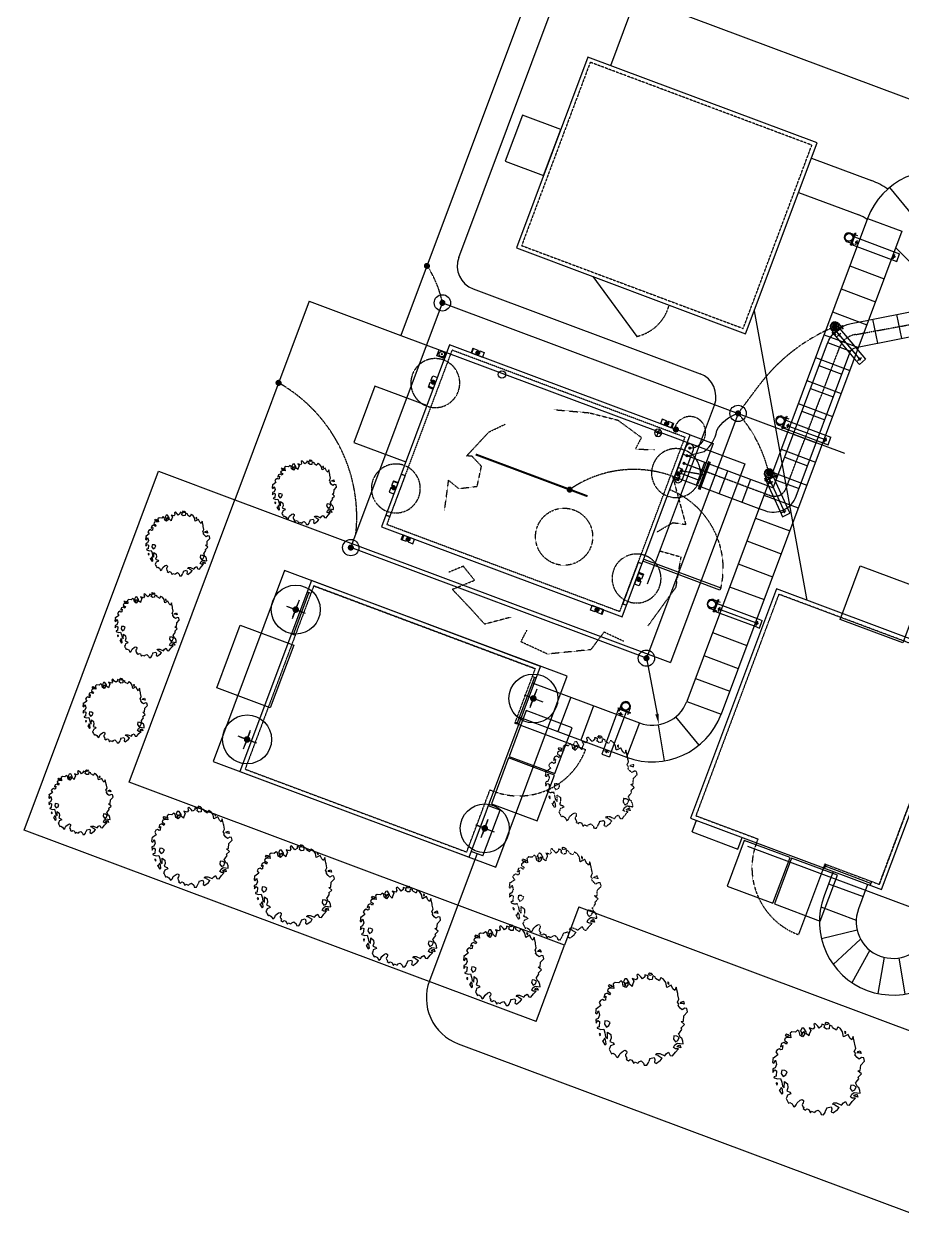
# Model space of a CAD drawing. Extents: x -408 to 1508121, y -29672 to 868845.
# Drawn here: x 1441206 to 1451966, y 372367 to 387128 of the extents above; entities that cross this region are included whole.
import ezdxf

# ---------------------------------------------------------------- set-up
doc = ezdxf.new("R2010")
doc.units = 0
doc.header["$MEASUREMENT"] = 0
for name, pattern in [('DASHED', [19.05, 12.7, -6.35]), ('HIDDEN', [9.525, 6.35, -3.175]), ('HIDDEN2', [4, 2.5, -1.5]), ('HIDDEN3', [2.381, 1.587, -0.794]), ('HIDDEN4', [1.191, 0.794, -0.397]), ('PHANTOMX2', [5, 2.5, -0.5, 0.5, -0.5, 0.5, -0.5]), ('PROPERTY2', [18.75, 12, -1.5, 0.25, -1.5, 0.25, -1.5, 0.25, -1.5])]:
    doc.linetypes.add(name, pattern=pattern)
doc.layers.get('0').update_dxf_attribs({"lineweight": 25})
doc.layers.get('DEFPOINTS').update_dxf_attribs({"color": 1})
for name, color, linetype in [('Ant Panel New', 2, 'Continuous'), ('Cable Ladder Exist', 7, 'Continuous'), ('Cable Ladder New', 2, 'Continuous'), ('EARTH', 6, 'Continuous'), ('Earth Bar', 2, 'Continuous'), ('Elec Exist UG Telstra (Te)', 7, 'TELSTRA UG ELECTRICITY'), ('Elec Exist UG Voda (Ve)', 7, 'VODA UG ELECTRICITY'), ('Elec New UG Optus (Oe)', 2, 'OPTUS UG ELECTRICITY'), ('Fence Plan Exist', 8, 'FENCE-COMPOUND'), ('Fence Plan New', 2, 'FENCE-COMPOUND'), ('Lease Area', 2, 'PROPERTY2'), ('SH-Equip', 7, 'Continuous'), ('SH-Footing', 1, 'Continuous'), ('SH-Wall', 2, 'Continuous'), ('Shelter New', 2, 'Continuous'), ('Vegetation', 8, 'Continuous')]:
    doc.layers.add(name, color=color, linetype=linetype)
doc.styles.add('ISOCP', font='isocp.shx')
doc.linetypes.add('FENCE-COMPOUND', pattern='A,12,-3.5,["/",ISOCP,S=2.5,R=0,X=-2.5,Y=-1.25],-0.25', length=15.75)
doc.linetypes.add('OPTUS UG ELECTRICITY', pattern='A,4.8,-3.2,["O e",ISOCP,S=2,R=0,X=-2,Y=-1],-4', length=12)
doc.linetypes.add('TELSTRA UG ELECTRICITY', pattern='A,4.8,-3.2,["T e",ISOCP,S=2,R=0,X=-2,Y=-1],-4', length=12)
doc.linetypes.add('VODA UG ELECTRICITY', pattern='A,4.8,-3.2,["Ve",ISOCP,S=2,R=0,X=-2,Y=-1],-4', length=12)

# ---------------------------------------------------------------- blocks, each defined once
blk = doc.blocks.new('ICS Vodafone Cabin - Plan')
at = {"layer": 'SH-Equip', "color": 8}
for p, q in [((-190, 2238), (-190, 1638)), ((-190, 2238), (-38, 2238)), ((-38, 2313), (-38, -187)), ((2962, 2313), (-38, 2313)), ((2962, -187), (2962, 2313)), ((-93, 2035), (-93, 1791)), ((-93, 2035), (-93, 1791)), ((-93, 1816), (-93, 1988)), ((3017, 2035), (3017, 1791)), ((3017, 2035), (3017, 1791)), ((3017, 1816), (3017, 1988)), ((3017, 1816), (3017, 1988)), ((29, 1913), (-215, 1913)), ((29, 1913), (-215, 1913)), ((-187, 1913), (2, 1913)), ((3139, 1913), (2895, 1913)), ((3139, 1913), (2895, 1913)), ((3112, 1913), (2923, 1913)), ((3112, 1913), (2923, 1913)), ((-190, 1638), (-38, 1638)), ((-38, 575), (-913, 575)), ((12, 563), (-38, 563)), ((-13, -37), (-13, 563)), ((2937, 510), (2937, -37)), ((-93, 91), (-93, 335)), ((-93, 91), (-93, 335)), ((-93, 309), (-93, 137)), ((-93, 309), (-93, 137)), ((3017, 91), (3017, 335)), ((3017, 91), (3017, 335)), ((3017, 309), (3017, 137)), ((3017, 309), (3017, 137)), ((29, 213), (-215, 213)), ((29, 213), (-215, 213)), ((-187, 213), (2, 213)), ((-187, 213), (2, 213)), ((3139, 213), (2895, 213)), ((3139, 213), (2895, 213)), ((3112, 213), (2923, 213)), ((3112, 213), (2923, 213)), ((12, -37), (-38, -37)), ((-38, -187), (2962, -187))]:
    blk.add_line(p, q, dxfattribs=at)
at = {"layer": 'SH-Equip', "color": 8, "linetype": 'HIDDEN'}
for p, q in [((12, 2263), (12, 1450)), ((2912, 2263), (12, 2263)), ((2912, -137), (2912, 2263)), ((12, 1450), (-38, 1450)), ((12, 575), (-38, 575)), ((12, 575), (12, -137)), ((2912, 510), (2962, 510)), ((2912, -137), (12, -137)), ((2912, -37), (2962, -37))]:
    blk.add_line(p, q, dxfattribs=at)
at = {"layer": 'SH-Equip', "color": 8, "linetype": 'DASHED'}
blk.add_line((12, -137), (2912, -137), dxfattribs=at)
at = {"layer": 'SH-Equip', "color": 8}
for points in [[(-387, -187), (3313, -187), (3313, 2313), (-387, 2313)], [(2887, 630), (2887, 1450), (3587, 1450), (3587, 630)]]:
    blk.add_lwpolyline(points, close=True, dxfattribs=at)
for points, const_width in [([(-113, 1913, 1), (-73, 1913, 1)], 40), ([(-113, 1913, 1), (-73, 1913, 1)], 40), ([(-105, 1913, -1), (-81, 1913, -1)], 24), ([(2997, 1913, 1), (3037, 1913, 1)], 40), ([(2997, 1913, 1), (3037, 1913, 1)], 40), ([(3005, 1913, -1), (3029, 1913, -1)], 24), ([(3005, 1913, -1), (3029, 1913, -1)], 24), ([(-113, 213, -1), (-73, 213, -1)], 40), ([(-113, 213, -1), (-73, 213, -1)], 40), ([(-105, 213, 1), (-81, 213, 1)], 24), ([(-105, 213, 1), (-81, 213, 1)], 24), ([(2997, 213, -1), (3037, 213, -1)], 40), ([(2997, 213, -1), (3037, 213, -1)], 40), ([(3005, 213, 1), (3029, 213, 1)], 24), ([(3005, 213, 1), (3029, 213, 1)], 24)]:
    blk.add_lwpolyline(points, format="xyb", close=True, dxfattribs=dict(at, const_width=const_width))
at = {"layer": 'SH-Equip', "color": 8, "linetype": 'Continuous'}
for points in [[(-663, 1002), (-63, 1002), (-63, 1602), (-663, 1602)], [(-663, 383), (-63, 383), (-63, 983), (-663, 983)]]:
    blk.add_lwpolyline(points, close=True, dxfattribs=at)
at = {"layer": 'SH-Equip', "color": 8}
for centre in [(-93, 1913), (3017, 1913), (-93, 213), (3017, 213)]:
    blk.add_circle(centre, 300, dxfattribs=at)
at = {"layer": 'SH-Equip', "color": 8, "linetype": 'HIDDEN2'}
blk.add_arc((-38, 575), 875, 90, 180, dxfattribs=at)
blk = doc.blocks.new('A$C6A764B8F')
at = {"layer": 'SH-Equip', "color": 8}
for p, q in [((723, 2425), (723, 1825)), ((723, 2425), (875, 2425)), ((875, 2500), (875, 0)), ((3875, 2500), (875, 2500)), ((3875, 0), (3875, 2500)), ((723, 1825), (875, 1825)), ((875, 763), (0, 763)), ((925, 750), (875, 750)), ((900, 150), (900, 750)), ((3850, 697), (3850, 150)), ((925, 150), (875, 150)), ((875, 0), (3875, 0))]:
    blk.add_line(p, q, dxfattribs=at)
at = {"layer": 'SH-Equip', "color": 8, "linetype": 'HIDDEN'}
for p, q in [((925, 2450), (925, 1638)), ((3825, 2450), (925, 2450)), ((3825, 50), (3825, 2450)), ((925, 1638), (875, 1638)), ((925, 763), (875, 763)), ((925, 763), (925, 50)), ((3825, 697), (3875, 697)), ((3825, 150), (3875, 150)), ((3825, 50), (925, 50))]:
    blk.add_line(p, q, dxfattribs=at)
at = {"layer": 'SH-Equip', "color": 8, "linetype": 'DASHED'}
blk.add_line((925, 50), (3825, 50), dxfattribs=at)
at = {"layer": 'SH-Equip', "color": 8, "linetype": 'Continuous'}
for points in [[(250, 1190), (850, 1190), (850, 1790), (250, 1790)], [(250, 570), (850, 570), (850, 1170), (250, 1170)]]:
    blk.add_lwpolyline(points, close=True, dxfattribs=at)
at = {"layer": 'SH-Equip', "color": 8}
blk.add_lwpolyline([(3800, 818), (3800, 1638), (4500, 1638), (4500, 818)], close=True, dxfattribs=at)
at = {"layer": 'SH-Equip', "color": 8, "linetype": 'HIDDEN2'}
blk.add_arc((875, 763), 875, 90, 180, dxfattribs=at)
blk = doc.blocks.new('A$C7FD57540')
at = {"layer": 'SH-Equip', "color": 8}
blk.add_line((1950, -3400), (2712, -3900), dxfattribs=at)
for points in [[(3950, -3400), (3950, -900), (950, -900), (950, -3400)], [(950, -2450), (950, -1850), (450, -1850), (450, -2450)]]:
    blk.add_lwpolyline(points, close=True, dxfattribs=at)
at = {"layer": 'SH-Equip', "color": 8, "linetype": 'HIDDEN2'}
blk.add_lwpolyline([(3900, -3350), (3900, -950), (1000, -950), (1000, -3350)], close=True, dxfattribs=at)
blk.add_arc((2422, -3455), 530, 303.0496, 5.9928, dxfattribs=at)
blk = doc.blocks.new('A$C5DC26EB7')
at = {"layer": 'Vegetation', "linetype": 'HIDDEN2'}
for p, q in [((2304, 2481), (2666, 2520)), ((2666, 2520), (3011, 2422)), ((1885, 2365), (2304, 2481)), ((3011, 2422), (2992, 2263)), ((2992, 2263), (3213, 2338)), ((3540, 2103), (3895, 1611)), ((1238, 1831), (1391, 1990)), ((1084, 1460), (1238, 1831)), ((1147, 1479), (1084, 1460)), ((1298, 1405), (1147, 1479)), ((3738, 1575), (3595, 1401)), ((3895, 1611), (3738, 1575)), ((1336, 1156), (1298, 1405)), ((3708, 1198), (3977, 1220)), ((3977, 1220), (4049, 845)), ((1066, 733), (982, 1102)), ((982, 1102), (1134, 1050)), ((1134, 1050), (1336, 1156)), ((4049, 845), (3895, 285)), ((1520, 178), (1379, 47)), ((1710, 66), (1520, 178)), ((1493, -134), (1710, 66)), ((3418, 26), (3342, -232)), ((3684, 5), (3418, 26)), ((1794, -281), (1493, -134)), ((2014, -395), (1794, -281)), ((2282, -205), (2014, -395)), ((2506, -442), (2525, -283)), ((3342, -232), (2865, -469)), ((2865, -469), (2506, -442))]:
    blk.add_line(p, q, dxfattribs=at)
blk.add_circle((2550, 950), 350, dxfattribs=at)
blk = doc.blocks.new('Tree 2 - Plan')
at = {"layer": 'Vegetation'}
for p, q in [((-1093, 2043), (-1143, 1964)), ((-1143, 1964), (-1059, 1853)), ((-922, 1963), (-1093, 2043)), ((-1059, 1853), (-1086, 1735)), ((-815, 1901), (-922, 1963)), ((-733, 2030), (-815, 1901)), ((-591, 2137), (-771, 2137)), ((-771, 2137), (-733, 2030)), ((-618, 2246), (-589, 2314)), ((-522, 2189), (-618, 2246)), ((-583, 2020), (-591, 2137)), ((-589, 2314), (-550, 2295)), ((-454, 1981), (-583, 2020)), ((-550, 2295), (-502, 2323)), ((-406, 2275), (-522, 2189)), ((-502, 2323), (-406, 2275)), ((-328, 2045), (-454, 1981)), ((-375, 2235), (-328, 2045)), ((-375, 2235), (-232, 2227)), ((-196, 2155), (-232, 2227)), ((-196, 2155), (36, 2119)), ((48, 2287), (36, 2119)), ((48, 2287), (189, 2261)), ((373, 2130), (189, 2261)), ((504, 1919), (373, 2130)), ((524, 2198), (466, 2190)), ((466, 2190), (469, 2150)), ((469, 2150), (549, 2097)), ((683, 2115), (504, 1919)), ((549, 2097), (524, 2198)), ((829, 1970), (683, 2115)), ((959, 1913), (829, 1970)), ((962, 2098), (959, 1913)), ((1145, 1822), (962, 2098)), ((-2053, 1234), (-2115, 1135)), ((-1873, 1274), (-2053, 1234)), ((-1811, 1409), (-1873, 1274)), ((-1710, 1377), (-1811, 1409)), ((-1596, 1210), (-1710, 1377)), ((-1645, 1576), (-1659, 1415)), ((-1659, 1415), (-1575, 1387)), ((-1549, 1619), (-1645, 1576)), ((-1521, 1341), (-1579, 1332)), ((-1579, 1332), (-1576, 1292)), ((-1576, 1292), (-1496, 1239)), ((-1575, 1387), (-1501, 1385)), ((-1377, 1486), (-1549, 1619)), ((-1496, 1239), (-1521, 1341)), ((-1501, 1385), (-1470, 1460)), ((-1470, 1460), (-1397, 1325)), ((-1397, 1325), (-1453, 1181)), ((-1336, 1407), (-1377, 1486)), ((-1165, 1338), (-1336, 1407)), ((-1086, 1735), (-1300, 1723)), ((-1300, 1723), (-1175, 1628)), ((-1175, 1628), (-1179, 1423)), ((-1179, 1423), (-1165, 1338)), ((1173, 1769), (1145, 1822)), ((1297, 1573), (1173, 1769)), ((1277, 1406), (1297, 1573)), ((1382, 1339), (1277, 1406)), ((1369, 1264), (1382, 1339)), ((1517, 1174), (1369, 1264)), ((1436, 1398), (1465, 1466)), ((1543, 1427), (1436, 1398)), ((1465, 1466), (1552, 1552)), ((1649, 1427), (1543, 1427)), ((1552, 1552), (1649, 1427)), ((1742, 1247), (1643, 1131)), ((1848, 1263), (1742, 1247)), ((1939, 1122), (1848, 1263)), ((-2306, 965), (-2277, 1032)), ((-2209, 907), (-2306, 965)), ((-2277, 1032), (-2238, 1013)), ((-2152, 889), (-2266, 804)), ((-2266, 804), (-2266, 701)), ((-2266, 701), (-2086, 643)), ((-2238, 1013), (-2190, 1042)), ((-2094, 993), (-2209, 907)), ((-2190, 1042), (-2094, 993)), ((-2000, 927), (-2152, 889)), ((-2115, 1135), (-2000, 927)), ((-2086, 643), (-2091, 543)), ((-1453, 1181), (-1596, 1210)), ((1643, 1131), (1517, 1174)), ((1829, 871), (1939, 1122)), ((1905, 605), (1829, 871)), ((-2431, 109), (-2460, -17)), ((-2356, 196), (-2431, 109)), ((-2257, 167), (-2356, 196)), ((-2243, 574), (-2337, 480)), ((-2337, 480), (-2328, 318)), ((-2328, 318), (-2251, 410)), ((-2199, 211), (-2257, 167)), ((-2251, 410), (-2199, 211)), ((-2091, 543), (-2243, 574)), ((1802, 541), (1905, 605)), ((2026, 461), (1802, 541)), ((1922, 250), (2026, 461)), ((1983, 185), (1922, 250)), ((1928, -31), (1983, 185)), ((-2496, -333), (-2440, -579)), ((-2473, -359), (-2496, -333)), ((-2319, -121), (-2473, -359)), ((-2460, -17), (-2319, -121)), ((-2440, -579), (-2364, -597)), ((-2364, -597), (-2337, -424)), ((-2337, -424), (-2209, -603)), ((-2209, -603), (-2218, -793)), ((1862, -235), (1721, -268)), ((1721, -268), (1749, -436)), ((1749, -436), (1896, -537)), ((2001, -258), (1862, -235)), ((1896, -537), (1993, -420)), ((1902, -75), (1928, -31)), ((2063, -237), (1902, -75)), ((1924, -685), (2010, -550)), ((1993, -420), (2001, -258)), ((2010, -550), (2306, -489)), ((2137, -237), (2063, -237)), ((2083, -684), (2170, -597)), ((2240, -362), (2137, -237)), ((2170, -597), (2266, -722)), ((2306, -489), (2240, -362)), ((-2218, -793), (-2308, -883)), ((-2308, -883), (-2239, -1049)), ((-2239, -1049), (-2194, -900)), ((-2194, -900), (-2094, -910)), ((-2019, -1179), (-2109, -1241)), ((-2094, -910), (-2019, -1179)), ((-1893, -1278), (-1761, -1205)), ((-1707, -755), (-1848, -789)), ((-1848, -789), (-1819, -957)), ((-1819, -957), (-1673, -1057)), ((-1761, -1205), (-1642, -1360)), ((-1568, -778), (-1707, -755)), ((-1673, -1057), (-1576, -940)), ((-1576, -940), (-1568, -778)), ((1678, -1244), (1752, -1151)), ((1752, -1151), (1890, -1275)), ((1913, -836), (1924, -685)), ((2019, -859), (1913, -836)), ((2012, -1250), (2080, -1017)), ((2169, -804), (2019, -859)), ((2054, -751), (2083, -684)), ((2160, -722), (2054, -751)), ((2080, -1017), (2169, -804)), ((2266, -722), (2160, -722)), ((-2109, -1241), (-2081, -1280)), ((-2081, -1280), (-1893, -1278)), ((-1830, -1483), (-1888, -1492)), ((-1888, -1492), (-1885, -1532)), ((-1885, -1532), (-1805, -1585)), ((-1805, -1585), (-1830, -1483)), ((-1642, -1360), (-1533, -1532)), ((-1579, -1782), (-1617, -1787)), ((-1617, -1787), (-1429, -1934)), ((-1567, -1619), (-1579, -1782)), ((-1579, -1782), (-1579, -1782)), ((-1479, -1686), (-1567, -1619)), ((-1533, -1532), (-1414, -1588)), ((-1414, -1588), (-1519, -1281)), ((-1519, -1281), (-1330, -1342)), ((-1386, -1864), (-1479, -1686)), ((-1330, -1342), (-1245, -1513)), ((-1245, -1513), (-1240, -1690)), ((-1240, -1690), (-1069, -1692)), ((-991, -1746), (-1131, -1883)), ((-1069, -1692), (-991, -1746)), ((-430, -1887), (-352, -1822)), ((-352, -1822), (-272, -1842)), ((-272, -1842), (-247, -1902)), ((974, -1785), (971, -1955)), ((974, -1785), (1160, -1660)), ((1160, -1660), (1231, -1745)), ((1188, -1506), (1219, -1420)), ((1306, -1489), (1188, -1506)), ((1219, -1420), (1355, -1372)), ((1231, -1745), (1258, -1894)), ((1306, -1489), (1553, -1539)), ((1355, -1372), (1632, -1385)), ((1514, -1709), (1381, -1911)), ((1514, -1709), (1553, -1539)), ((1632, -1385), (1678, -1244)), ((1890, -1275), (2012, -1250)), ((-1429, -1934), (-1386, -1864)), ((-1125, -1992), (-1139, -2059)), ((-1139, -2059), (-1087, -2111)), ((-1131, -1883), (-1125, -1992)), ((-1087, -2111), (-1030, -2165)), ((-1030, -2165), (-943, -2240)), ((-943, -2240), (-917, -2222)), ((-917, -2222), (-880, -2190)), ((-880, -2190), (-750, -2215)), ((-750, -2215), (-672, -2281)), ((-672, -2281), (-614, -2328)), ((-614, -2328), (-557, -2246)), ((-557, -2246), (-546, -2183)), ((-546, -2183), (-536, -2069)), ((-536, -2069), (-430, -1887)), ((-240, -1972), (-260, -2034)), ((-260, -2034), (-250, -2083)), ((-250, -2083), (-190, -2146)), ((-247, -1902), (-240, -1972)), ((-190, -2146), (-119, -2180)), ((-119, -2180), (-141, -2244)), ((-141, -2244), (-7, -2272)), ((-7, -2272), (39, -2183)), ((39, -2183), (140, -2184)), ((140, -2184), (212, -2258)), ((212, -2258), (289, -2318)), ((289, -2318), (300, -2221)), ((300, -2221), (473, -2224)), ((499, -2144), (473, -2224)), ((499, -2144), (602, -2051)), ((602, -2051), (758, -2122)), ((758, -2122), (823, -2208)), ((823, -2208), (946, -2166)), ((946, -2166), (973, -2038)), ((973, -2038), (971, -1955)), ((1258, -1894), (1381, -1911))]:
    blk.add_line(p, q, dxfattribs=at)
blk = doc.blocks.new('A$C7A866E5D')
at = {"layer": 'Vegetation', "color": 8, "linetype": 'HIDDEN2', "ltscale": 0.05}
for p, q in [((-381, 396), (-349, 445)), ((-319, 441), (-349, 445)), ((-244, 506), (-251, 475)), ((-251, 475), (-250, 455)), ((-251, 415), (-250, 455)), ((-215, 516), (-244, 506)), ((-199, 495), (-215, 516)), ((-162, 478), (-199, 495)), ((-137, 501), (-162, 478)), ((-137, 501), (-131, 520)), ((-89, 519), (-131, 520)), ((-87, 542), (-89, 519)), ((-68, 528), (-87, 542)), ((-51, 510), (-68, 528)), ((-27, 510), (-51, 510)), ((-16, 531), (-27, 510)), ((16, 525), (-16, 531)), ((11, 509), (16, 525)), ((28, 501), (11, 509)), ((43, 486), (28, 501)), ((40, 459), (45, 474)), ((42, 443), (40, 459)), ((45, 474), (43, 486)), ((111, 483), (86, 439)), ((114, 510), (111, 483)), ((116, 525), (114, 510)), ((130, 545), (116, 525)), ((144, 533), (130, 545)), ((163, 518), (144, 533)), ((194, 512), (163, 518)), ((203, 519), (194, 512)), ((209, 524), (203, 519)), ((230, 506), (209, 524)), ((244, 493), (230, 506)), ((256, 480), (244, 493)), ((253, 464), (256, 480)), ((254, 438), (253, 464)), ((326, 450), (315, 433)), ((371, 415), (326, 450)), ((-409, 318), (-420, 285)), ((-342, 315), (-409, 318)), ((-381, 396), (-390, 355)), ((-331, 343), (-390, 355)), ((-310, 327), (-342, 315)), ((-331, 343), (-302, 348)), ((-313, 405), (-319, 441)), ((-296, 384), (-313, 405)), ((-302, 348), (-310, 327)), ((-251, 415), (-296, 384)), ((48, 428), (42, 443)), ((67, 423), (48, 428)), ((86, 439), (67, 423)), ((220, 405), (254, 438)), ((239, 392), (220, 405)), ((280, 392), (239, 392)), ((282, 349), (280, 392)), ((302, 308), (282, 349)), ((347, 293), (302, 308)), ((315, 433), (338, 391)), ((350, 354), (322, 367)), ((322, 367), (347, 293)), ((338, 391), (359, 375)), ((377, 312), (350, 354)), ((359, 375), (362, 414)), ((362, 414), (371, 415)), ((362, 414), (362, 414)), ((405, 275), (377, 312)), ((435, 354), (416, 366)), ((416, 366), (422, 342)), ((422, 342), (436, 344)), ((436, 344), (435, 354)), ((-538, 129), (-561, 159)), ((-561, 159), (-536, 159)), ((-517, 230), (-538, 179)), ((-538, 179), (-502, 192)), ((-517, 150), (-538, 129)), ((-536, 159), (-510, 166)), ((-500, 286), (-517, 230)), ((-510, 166), (-517, 150)), ((-502, 192), (-476, 187)), ((-471, 292), (-500, 286)), ((-479, 150), (-500, 118)), ((-476, 187), (-479, 150)), ((-438, 262), (-471, 292)), ((-420, 285), (-438, 262)), ((361, 212), (359, 173)), ((359, 173), (392, 167)), ((384, 240), (361, 212)), ((419, 216), (384, 240)), ((392, 167), (426, 175)), ((437, 293), (405, 275)), ((426, 175), (419, 216)), ((482, 293), (437, 293)), ((467, 269), (489, 284)), ((485, 204), (467, 269)), ((489, 284), (482, 293)), ((509, 202), (485, 204)), ((520, 238), (509, 202)), ((513, 131), (515, 176)), ((515, 176), (537, 198)), ((537, 198), (520, 238)), ((-500, 118), (-571, 103)), ((-571, 103), (-555, 73)), ((-555, 73), (-530, 43)), ((-530, 43), (-512, 43)), ((-512, 43), (-474, 4)), ((-496, 87), (-498, 48)), ((-498, 48), (-464, 42)), ((-472, 115), (-496, 87)), ((-474, 4), (-480, -6)), ((-437, 91), (-472, 115)), ((-464, 42), (-430, 50)), ((-430, 50), (-437, 91)), ((544, 88), (513, 131)), ((539, 15), (576, 72)), ((573, -10), (539, 15)), ((550, 129), (544, 88)), ((568, 125), (550, 129)), ((582, 66), (568, 125)), ((576, 72), (582, 66)), ((-479, -74), (-504, -125)), ((-504, -125), (-450, -144)), ((-480, -6), (-493, -58)), ((-493, -58), (-479, -74)), ((-450, -144), (-475, -159)), ((483, -168), (485, -144)), ((485, -144), (521, -152)), ((511, -65), (524, -54)), ((523, -112), (511, -65)), ((521, -152), (544, -129)), ((541, -90), (523, -112)), ((524, -54), (548, -61)), ((544, -129), (541, -90)), ((548, -61), (566, -40)), ((566, -40), (573, -10)), ((-456, -223), (-483, -283)), ((-483, -283), (-461, -317)), ((-475, -159), (-456, -223)), ((-436, -313), (-412, -285)), ((-412, -285), (-381, -296)), ((463, -236), (499, -227)), ((490, -286), (463, -236)), ((475, -310), (490, -286)), ((526, -182), (483, -168)), ((485, -252), (513, -232)), ((508, -264), (485, -252)), ((499, -227), (526, -207)), ((520, -257), (508, -264)), ((513, -232), (536, -245)), ((529, -262), (520, -257)), ((526, -207), (526, -182)), ((536, -245), (529, -262)), ((-461, -317), (-436, -313)), ((-390, -387), (-413, -356)), ((-413, -356), (-388, -356)), ((-369, -366), (-390, -387)), ((-388, -356), (-362, -350)), ((-381, -296), (-346, -317)), ((-362, -350), (-369, -366)), ((-346, -317), (-349, -335)), ((-349, -335), (-324, -351)), ((-324, -351), (-329, -392)), ((-329, -392), (-299, -439)), ((-299, -439), (-292, -451)), ((237, -459), (243, -430)), ((243, -430), (295, -428)), ((266, -355), (262, -335)), ((262, -335), (303, -352)), ((265, -405), (266, -355)), ((295, -428), (265, -405)), ((303, -352), (313, -371)), ((313, -371), (354, -402)), ((318, -332), (331, -297)), ((335, -364), (318, -332)), ((331, -297), (366, -304)), ((343, -346), (335, -364)), ((342, -311), (348, -336)), ((361, -324), (342, -311)), ((361, -347), (343, -346)), ((348, -336), (362, -334)), ((354, -402), (378, -392)), ((362, -334), (361, -324)), ((381, -353), (361, -347)), ((366, -304), (393, -345)), ((378, -392), (381, -353)), ((393, -345), (417, -352)), ((417, -352), (432, -320)), ((432, -320), (475, -310)), ((-292, -451), (-248, -517)), ((-248, -517), (-247, -473)), ((-247, -473), (-216, -487)), ((-216, -487), (-181, -522)), ((-181, -522), (-138, -475)), ((-149, -517), (-143, -542)), ((-130, -530), (-149, -517)), ((-143, -542), (-129, -540)), ((-138, -475), (-107, -525)), ((-129, -540), (-130, -530)), ((-107, -525), (-63, -557)), ((-29, -563), (-63, -557)), ((-29, -563), (-26, -522)), ((30, -531), (-26, -522)), ((30, -531), (38, -548)), ((73, -550), (38, -548)), ((61, -505), (92, -489)), ((73, -550), (61, -505)), ((80, -560), (108, -539)), ((103, -572), (80, -560)), ((92, -489), (123, -499)), ((115, -565), (103, -572)), ((108, -539), (131, -553)), ((124, -569), (115, -565)), ((123, -499), (125, -527)), ((131, -553), (124, -569)), ((125, -527), (168, -527)), ((159, -501), (178, -470)), ((168, -527), (159, -501)), ((178, -470), (204, -485)), ((204, -485), (245, -504)), ((257, -485), (237, -459)), ((245, -504), (257, -485))]:
    blk.add_line(p, q, dxfattribs=at)
blk = doc.blocks.new('VOS-1.3 Shelter')
at = {"layer": 'SH-Footing', "linetype": 'HIDDEN3'}
blk.add_lwpolyline([(1525, -1140), (-1525, -1140), (-1525, 1140), (1525, 1140)], close=True, dxfattribs=at)
for centre in [(-1575, 690), (1575, 690), (-1575, -690), (1575, -690)]:
    blk.add_circle(centre, 300, dxfattribs=at)
at = {"layer": 'Shelter New', "color": 8}
for p, q in [((-1151, 1075), (-1241, 1075)), ((-1196, 1030), (-1196, 1120))]:
    blk.add_line(p, q, dxfattribs=at)
at = {"layer": 'Shelter New'}
for p, q in [((-1636, 762), (-1575, 762)), ((-1636, 702), (-1636, 762)), ((-1575, 612), (-1575, 762)), ((1636, 762), (1575, 762)), ((1575, 612), (1575, 762)), ((1636, 702), (1636, 762)), ((-1636, 702), (-1605, 702)), ((-1636, 677), (-1605, 677)), ((-1636, 612), (-1636, 677)), ((-1575, 622), (-1636, 622)), ((-1636, 612), (-1575, 612)), ((1575, 622), (1636, 622)), ((1636, 612), (1575, 612)), ((1636, 702), (1605, 702)), ((1636, 677), (1605, 677)), ((1636, 612), (1636, 677)), ((-1636, -612), (-1575, -612)), ((-1636, -612), (-1636, -677)), ((-1575, -622), (-1636, -622)), ((-1636, -677), (-1605, -677)), ((-1636, -702), (-1605, -702)), ((-1636, -702), (-1636, -762)), ((-1575, -612), (-1575, -762)), ((1636, -612), (1575, -612)), ((1575, -612), (1575, -762)), ((1575, -622), (1636, -622)), ((1636, -677), (1605, -677)), ((1636, -702), (1605, -702)), ((1636, -612), (1636, -677)), ((1636, -702), (1636, -762)), ((-1636, -762), (-1575, -762)), ((1636, -762), (1575, -762))]:
    blk.add_line(p, q, dxfattribs=at)
at = {"layer": 'Shelter New', "color": 1}
blk.add_lwpolyline([(-1575, 705), (-1575, 1190), (-1875, 1190), (-1875, 705)], close=True, dxfattribs=at)
at = {"layer": 'Shelter New'}
for points in [[(1575, -1190), (-1575, -1190), (-1575, 1190), (1575, 1190)], [(-1622, 680), (-1605, 670), (-1588, 680), (-1588, 700), (-1605, 710), (-1622, 700)], [(1622, 680), (1605, 670), (1588, 680), (1588, 700), (1605, 710), (1622, 700)], [(-1622, -680), (-1605, -670), (-1588, -680), (-1588, -700), (-1605, -710), (-1622, -700)], [(1622, -680), (1605, -670), (1588, -680), (1588, -700), (1605, -710), (1622, -700)]]:
    blk.add_lwpolyline(points, close=True, dxfattribs=at)
blk.add_lwpolyline([(1575, 397), (2255, 397), (2255, -343), (1575, -343)], dxfattribs=at)
at = {"layer": 'Shelter New', "color": 7}
blk.add_lwpolyline([(-1575, -435), (-2581, -435), (-2581, -465), (-1575, -465)], dxfattribs=at)
at = {"layer": 'Shelter New', "color": 8, "linetype": 'HIDDEN4'}
for points in [[(-1575, -499), (-1525, -499, -0.664242), (-1525, -499), (-1525, -1039, -0.414214), (-1526, -1040), (-1575, -1040)], [(1575, -500), (1526, -500, 0.414214), (1525, -501), (1525, -1039, 0.414214), (1526, -1040), (1575, -1040)]]:
    blk.add_lwpolyline(points, format="xyb", dxfattribs=at)
at = {"layer": 'Shelter New', "color": 7}
blk.add_circle((-1196, 1075), 45, dxfattribs=at)
at = {"layer": 'Shelter New'}
for centre, radius in [((-1605, 690), 23), ((-1605, 690), 12), ((-1605, 690), 10), ((1605, 690), 23), ((1605, 690), 12), ((1605, 690), 10), ((-1605, -690), 23), ((-1605, -690), 12), ((-1605, -690), 10), ((1605, -690), 23), ((1605, -690), 12), ((1605, -690), 10)]:
    blk.add_circle(centre, radius, dxfattribs=at)
for centre, start, end in [((-1605, 690), 270, 90), ((1605, 690), 90, 270), ((-1605, -690), 270, 90), ((1605, -690), 90, 270)]:
    blk.add_arc(centre, 12.5, start, end, dxfattribs=at)
at = {"layer": 'Shelter New', "color": 8, "linetype": 'HIDDEN2'}
blk.add_arc((-1544, -570), 1045, 91.7238, 173.1371, dxfattribs=at)
blk = doc.blocks.new('A$C2A3D59E7')
at = {"layer": 'Vegetation'}
for p, q in [((-191, 304), (-206, 292)), ((-160, 300), (-191, 304)), ((-142, 318), (-160, 300)), ((-128, 307), (-142, 318)), ((-120, 274), (-128, 307)), ((-106, 334), (-118, 309)), ((-118, 309), (-106, 300)), ((-89, 335), (-106, 334)), ((-106, 300), (-95, 296)), ((-95, 296), (-85, 305)), ((-69, 304), (-89, 335)), ((-85, 305), (-82, 280)), ((-68, 289), (-69, 304)), ((-9, 326), (-43, 337)), ((-43, 337), (-29, 314)), ((-29, 314), (-42, 282)), ((2, 343), (-9, 326)), ((8, 375), (-4, 365)), ((-4, 365), (2, 343)), ((30, 352), (8, 375)), ((43, 336), (30, 352)), ((64, 352), (43, 336)), ((93, 360), (64, 371)), ((64, 371), (64, 352)), ((87, 341), (93, 360)), ((105, 328), (87, 341)), ((95, 379), (103, 388)), ((107, 364), (95, 379)), ((103, 388), (108, 383)), ((129, 330), (105, 328)), ((130, 371), (107, 364)), ((108, 383), (118, 384)), ((118, 384), (130, 371)), ((132, 363), (129, 330)), ((132, 363), (154, 353)), ((156, 340), (154, 353)), ((156, 340), (190, 320)), ((202, 346), (190, 320)), ((202, 346), (223, 334)), ((244, 302), (223, 334)), ((252, 262), (244, 302)), ((262, 306), (260, 300)), ((260, 300), (270, 287)), ((272, 304), (262, 306)), ((270, 287), (272, 304)), ((-316, 149), (-328, 131)), ((-299, 159), (-316, 149)), ((-286, 148), (-299, 159)), ((-280, 202), (-288, 176)), ((-288, 176), (-270, 186)), ((-274, 152), (-286, 148)), ((-259, 212), (-280, 202)), ((-270, 186), (-274, 152)), ((-237, 198), (-259, 212)), ((-249, 249), (-255, 233)), ((-255, 233), (-230, 213)), ((-226, 256), (-249, 249)), ((-246, 277), (-238, 286)), ((-234, 262), (-246, 277)), ((-238, 286), (-233, 280)), ((-230, 213), (-237, 198)), ((-211, 269), (-234, 262)), ((-233, 280), (-223, 282)), ((-200, 253), (-226, 256)), ((-223, 282), (-211, 269)), ((-206, 292), (-200, 253)), ((-99, 261), (-120, 274)), ((-110, 292), (-112, 285)), ((-112, 285), (-103, 272)), ((-101, 290), (-110, 292)), ((-103, 272), (-101, 290)), ((-82, 280), (-99, 261)), ((-45, 268), (-68, 289)), ((-42, 282), (-45, 268)), ((292, 282), (252, 262)), ((306, 250), (292, 282)), ((323, 234), (306, 250)), ((335, 263), (323, 234)), ((347, 208), (335, 263)), ((344, 135), (357, 160)), ((349, 199), (347, 208)), ((357, 160), (349, 199)), ((-353, 84), (-358, 42)), ((-358, 42), (-347, 34)), ((-350, 78), (-353, 84)), ((-312, 107), (-350, 78)), ((-347, 34), (-333, 60)), ((-323, 24), (-336, -5)), ((-333, 60), (-323, 24)), ((-328, 131), (-312, 107)), ((356, 119), (344, 135)), ((350, 107), (356, 119)), ((368, 85), (350, 107)), ((368, 125), (377, 134)), ((387, 123), (368, 125)), ((385, 70), (368, 85)), ((377, 134), (395, 142)), ((407, 83), (385, 70)), ((403, 117), (387, 123)), ((395, 142), (403, 117)), ((395, -28), (399, 19)), ((399, 19), (431, 52)), ((425, 79), (407, 83)), ((431, 52), (425, 79)), ((-336, -5), (-355, -14)), ((-355, -14), (-354, -44)), ((-354, -44), (-338, -23)), ((-327, -77), (-345, -82)), ((-345, -82), (-343, -90)), ((-343, -90), (-313, -100)), ((-338, -23), (-323, -31)), ((-323, -31), (-327, -77)), ((-325, -134), (-327, -141)), ((-327, -141), (-317, -154)), ((-315, -136), (-325, -134)), ((-317, -154), (-315, -136)), ((-313, -100), (-288, -97)), ((-288, -97), (-279, -128)), ((-277, -26), (-283, -54)), ((-283, -54), (-266, -79)), ((-279, -128), (-272, -162)), ((-253, -29), (-277, -26)), ((-266, -79), (-243, -66)), ((-256, -177), (-255, -123)), ((-255, -123), (-228, -144)), ((-233, -41), (-253, -29)), ((-243, -66), (-233, -41)), ((-228, -144), (-225, -176)), ((355, -135), (361, -129)), ((370, -170), (355, -135)), ((361, -129), (383, -98)), ((375, -32), (395, -28)), ((406, -58), (375, -32)), ((377, -85), (406, -58)), ((383, -98), (377, -85)), ((-300, -197), (-279, -231)), ((-294, -198), (-300, -197)), ((-282, -173), (-294, -198)), ((-294, -198), (-294, -198)), ((-272, -189), (-282, -173)), ((-279, -231), (-268, -223)), ((-272, -162), (-256, -177)), ((-268, -223), (-272, -189)), ((-234, -258), (-241, -268)), ((-241, -268), (-235, -279)), ((-225, -176), (-235, -204)), ((-235, -204), (-208, -214)), ((-235, -279), (-230, -291)), ((-229, -241), (-234, -258)), ((-230, -291), (-220, -308)), ((-199, -227), (-229, -241)), ((-208, -214), (-199, -227)), ((-146, -305), (-119, -282)), ((-119, -282), (-103, -277)), ((-103, -277), (-91, -285)), ((-91, -285), (-91, -296)), ((251, -305), (268, -295)), ((268, -295), (282, -323)), ((303, -326), (327, -293)), ((315, -154), (309, -182)), ((309, -182), (327, -207)), ((312, -255), (322, -232)), ((327, -265), (312, -255)), ((339, -157), (315, -154)), ((322, -232), (344, -216)), ((327, -207), (349, -194)), ((327, -293), (354, -265)), ((354, -265), (327, -265)), ((359, -169), (339, -157)), ((339, -250), (347, -241)), ((357, -252), (339, -250)), ((344, -216), (394, -223)), ((347, -241), (366, -232)), ((349, -194), (359, -169)), ((374, -258), (357, -252)), ((366, -232), (374, -258)), ((382, -174), (370, -170)), ((391, -200), (382, -174)), ((394, -223), (391, -200)), ((-220, -308), (-215, -306)), ((-215, -306), (-207, -304)), ((-207, -304), (-189, -315)), ((-189, -315), (-180, -330)), ((-180, -330), (-174, -341)), ((-174, -341), (-160, -331)), ((-160, -331), (-155, -322)), ((-155, -322), (-146, -305)), ((-101, -316), (-102, -324)), ((-102, -324), (-96, -337)), ((-94, -307), (-101, -316)), ((-96, -337), (-87, -347)), ((-91, -296), (-94, -307)), ((-87, -347), (-94, -356)), ((-94, -356), (-75, -368)), ((-75, -368), (-63, -357)), ((-63, -357), (-47, -363)), ((-47, -363), (-40, -379)), ((-40, -379), (-31, -393)), ((-31, -393), (-24, -378)), ((-24, -378), (3, -389)), ((12, -378), (3, -389)), ((12, -378), (34, -369)), ((34, -369), (54, -389)), ((54, -389), (59, -407)), ((59, -407), (81, -407)), ((81, -407), (93, -389)), ((93, -389), (97, -376)), ((108, -349), (97, -376)), ((108, -349), (145, -340)), ((145, -340), (151, -358)), ((151, -358), (146, -383)), ((146, -383), (165, -393)), ((158, -318), (168, -306)), ((178, -322), (158, -318)), ((197, -369), (165, -393)), ((168, -306), (192, -306)), ((178, -322), (214, -344)), ((192, -306), (235, -325)), ((197, -369), (214, -344)), ((235, -325), (251, -305)), ((282, -323), (303, -326))]:
    blk.add_line(p, q, dxfattribs=at)
blk = doc.blocks.new('ROD')
at = {"layer": 'EARTH', "linetype": 'Continuous', "const_width": 0.745}
blk.add_lwpolyline([(-0.3775, 0, 1), (0.3775, 0, 1)], format="xyb", close=True, dxfattribs=at)
at = {"layer": 'EARTH', "linetype": 'Continuous'}
blk.add_circle((0, 0), 2, dxfattribs=at)
blk = doc.blocks.new('EARTHBAR')
at = {"layer": 'EARTH', "color": 7, "linetype": 'Continuous'}
blk.add_lwpolyline([(0, 1, 1), (0, -1), (8, -1, 1), (8, 1)], format="xyb", close=True, dxfattribs=at)
at = {"layer": 'EARTH', "color": 6, "linetype": 'Continuous', "const_width": 0.3725}
for points in [[(-0.18875, 0, 1), (0.18875, 0, 1)], [(1.81125, 0, 1), (2.18875, 0, 1)], [(3.81125, 0, 1), (4.18875, 0, 1)], [(5.81125, 0, 1), (6.18875, 0, 1)], [(7.81125, 0, 1), (8.18875, 0, 1)]]:
    blk.add_lwpolyline(points, format="xyb", close=True, dxfattribs=at)

msp = doc.modelspace()

# ---------------------------------------------------------------- linework, layer by layer
at = {"layer": 'Ant Panel New', "lineweight": -2}
msp.add_lwpolyline([(1446387, 383101), (1446359, 383026), (1446266, 383061), (1446294, 383135)], close=True, dxfattribs=at)
msp.add_lwpolyline([(1446350, 383029), (1446378, 383104)], dxfattribs=at)
for radius in [34, 6.75]:
    msp.add_circle((1446326, 383081), radius, dxfattribs=at)
at = {"layer": 'Cable Ladder Exist'}
for p, q in [((1450856, 385486), (1451595, 385209)), ((1451815, 385125), (1452101, 384778)), ((1450698, 385064), (1451437, 384788)), ((1451544, 384746), (1449329, 378823)), ((1451544, 384746), (1451966, 384588)), ((1451966, 384588), (1449750, 378666)), ((1451336, 384420), (1451393, 384570)), ((1451337, 384566), (1451420, 384535)), ((1451346, 384416), (1451402, 384566)), ((1451393, 384570), (1451402, 384566)), ((1451297, 384458), (1451380, 384428)), ((1451336, 384420), (1451346, 384416)), ((1451349, 384426), (1451415, 384401)), ((1451384, 384519), (1451450, 384495)), ((1451401, 384422), (1451422, 384478)), ((1451401, 384422), (1451422, 384478)), ((1451402, 384446), (1451417, 384441)), ((1451407, 384460), (1451422, 384454)), ((1452458, 383808), (1451890, 384386)), ((1451837, 384243), (1451902, 384219)), ((1451860, 384250), (1451881, 384307)), ((1451861, 384275), (1451876, 384269)), ((1451866, 384288), (1451881, 384282)), ((1451872, 384337), (1451937, 384312)), ((1451902, 384219), (1451937, 384312)), ((1451326, 384162), (1451747, 384004)), ((1451221, 383881), (1451642, 383723)), ((1451116, 383600), (1451537, 383442)), ((1451011, 383319), (1451432, 383161)), ((1450905, 383038), (1451327, 382880)), ((1450800, 382757), (1451222, 382599)), ((1450695, 382476), (1451117, 382318)), ((1450495, 382172), (1450552, 382322)), ((1450496, 382318), (1450579, 382287)), ((1450505, 382168), (1450561, 382318)), ((1450552, 382322), (1450561, 382318)), ((1450456, 382211), (1450539, 382180)), ((1450495, 382172), (1450505, 382168)), ((1450508, 382178), (1450574, 382153)), ((1450543, 382271), (1450609, 382247)), ((1450560, 382174), (1450581, 382230)), ((1450560, 382174), (1450581, 382230)), ((1450561, 382199), (1450576, 382193)), ((1450566, 382212), (1450581, 382206)), ((1450590, 382195), (1451012, 382038)), ((1451019, 382003), (1451040, 382059)), ((1451020, 382027), (1451035, 382021)), ((1451025, 382040), (1451040, 382034)), ((1451031, 382089), (1451096, 382065)), ((1451061, 381971), (1451096, 382065)), ((1450485, 381914), (1450906, 381757)), ((1450996, 381995), (1451061, 381971)), ((1450380, 381633), (1450801, 381476)), ((1450275, 381352), (1450696, 381195)), ((1450170, 381071), (1450591, 380914)), ((1450064, 380790), (1450486, 380633)), ((1449959, 380509), (1450381, 380352)), ((1449854, 380228), (1450276, 380071)), ((1449615, 379963), (1449698, 379932)), ((1449654, 379924), (1449710, 380074)), ((1449655, 380071), (1449738, 380040)), ((1449664, 379921), (1449720, 380070)), ((1449702, 380024), (1449768, 379999)), ((1449710, 380074), (1449720, 380070)), ((1449719, 379926), (1449740, 379983)), ((1449719, 379926), (1449740, 379983)), ((1449725, 379964), (1449740, 379958)), ((1449654, 379924), (1449664, 379921)), ((1449667, 379930), (1449733, 379905)), ((1449720, 379951), (1449735, 379945)), ((1449749, 379947), (1450171, 379790)), ((1450178, 379755), (1450199, 379811)), ((1450190, 379841), (1450255, 379817)), ((1450220, 379723), (1450255, 379817)), ((1449644, 379666), (1450065, 379509)), ((1450155, 379748), (1450220, 379723)), ((1450179, 379779), (1450194, 379773)), ((1450184, 379792), (1450199, 379787)), ((1449539, 379385), (1449960, 379228)), ((1449434, 379104), (1449855, 378947)), ((1447435, 379052), (1448749, 378560)), ((1447906, 378875), (1447749, 378454)), ((1448526, 378783), (1448495, 378700)), ((1449329, 378823), (1449750, 378666)), ((1447277, 378630), (1448592, 378138)), ((1448187, 378770), (1448030, 378349)), ((1448468, 378665), (1448311, 378243)), ((1448493, 378731), (1448468, 378665)), ((1448487, 378744), (1448484, 378734)), ((1448484, 378734), (1448634, 378678)), ((1448487, 378744), (1448637, 378688)), ((1448490, 378679), (1448546, 378658)), ((1448490, 378679), (1448546, 378658)), ((1448514, 378678), (1448508, 378663)), ((1448527, 378673), (1448521, 378658)), ((1448587, 378696), (1448562, 378630)), ((1448634, 378743), (1448603, 378660)), ((1448637, 378688), (1448634, 378678)), ((1449479, 378287), (1449193, 378634)), ((1448749, 378560), (1448592, 378138)), ((1449055, 378093), (1448981, 378537)), ((1448311, 378243), (1448286, 378178)), ((1448318, 378220), (1448374, 378199)), ((1448342, 378219), (1448337, 378204)), ((1448355, 378214), (1448350, 378199)), ((1448404, 378208), (1448380, 378143)), ((1448286, 378178), (1448380, 378143)), ((1451125, 376737), (1451012, 376437)), ((1451068, 376587), (1451490, 376429)), ((1451546, 376579), (1451434, 376279)), ((1450974, 376302), (1451406, 376140)), ((1451418, 376016), (1450981, 375910)), ((1451459, 375909), (1451125, 375596)), ((1451573, 375772), (1451354, 375374)), ((1451748, 375685), (1451670, 375241)), ((1451928, 375678), (1452000, 375234))]:
    msp.add_line(p, q, dxfattribs=at)
at = {"layer": 'Cable Ladder Exist', "ltscale": 0.5}
for p, q in [((1451415, 384401), (1451837, 384243)), ((1451450, 384495), (1451872, 384337)), ((1450609, 382247), (1451031, 382089)), ((1450574, 382153), (1450996, 381995)), ((1449768, 379999), (1450190, 379841)), ((1449733, 379905), (1450155, 379748)), ((1448468, 378665), (1448311, 378243)), ((1448562, 378630), (1448404, 378208))]:
    msp.add_line(p, q, dxfattribs=at)
at = {"layer": 'Cable Ladder Exist'}
for centre, radius in [((1451317, 384512), 50.5), ((1451317, 384512), 46.5), ((1450476, 382265), 50.5), ((1450476, 382265), 46.5), ((1449635, 380017), 50.5), ((1449635, 380017), 46.5), ((1448580, 378763), 50.5), ((1448580, 378763), 46.5)]:
    msp.add_circle(centre, radius, dxfattribs=at)
for centre, radius, start, end in [((1452387, 384430), 900, 69.4862, 159.4862), ((1451279, 384366), 900, 55.2333, 69.4862), ((1451279, 384366), 450, 54.603, 69.4862), ((1451317, 384512), 57.5, 69.4862, 249.4862), ((1451404, 384453), 7, 69.4862, 249.4862), ((1451419, 384447), 7, 249.4862, 69.4862), ((1451863, 384281), 7, 69.4862, 249.4862), ((1451878, 384276), 7, 249.4862, 69.4862), ((1450476, 382265), 57.5, 69.4862, 249.4862), ((1450563, 382205), 7, 69.4862, 249.4862), ((1450578, 382200), 7, 249.4862, 69.4862), ((1451022, 382033), 7, 69.4862, 249.4862), ((1451037, 382028), 7, 249.4862, 69.4862), ((1449635, 380017), 57.5, 69.4862, 249.4862), ((1449722, 379957), 7, 69.4862, 249.4862), ((1449737, 379952), 7, 249.4862, 69.4862), ((1450181, 379786), 7, 69.4862, 249.4862), ((1450196, 379780), 7, 249.4862, 69.4862), ((1448580, 378763), 57.5, 339.4862, 159.4862), ((1448907, 378981), 450, 249.4862, 339.4862), ((1448515, 378661), 7, 159.4862, 339.4862), ((1448520, 378676), 7, 339.4862, 159.4862), ((1448907, 378981), 900, 249.4862, 339.4862), ((1448343, 378202), 7, 159.4862, 339.4862), ((1448349, 378217), 7, 339.4862, 159.4862), ((1451855, 376122), 900, 159.4862, 339.4862), ((1451855, 376122), 450, 159.4862, 339.4862)]:
    msp.add_arc(centre, radius, start, end, dxfattribs=at)
at = {"layer": 'Cable Ladder New'}
for p, q in [((1451607, 383509), (1451666, 383214)), ((1451901, 383567), (1451960, 383273)), ((1449285, 381856), (1450295, 381478)), ((1449447, 381475), (1449552, 381756)), ((1449728, 381370), (1449833, 381651)), ((1449180, 381575), (1450213, 381188)), ((1450009, 381265), (1450114, 381546))]:
    msp.add_line(p, q, dxfattribs=at)
at = {"layer": 'Cable Ladder New', "ltscale": 0.4}
for p, q in [((1451100, 383381), (1451157, 383313)), ((1451115, 383328), (1451237, 383431)), ((1451122, 383320), (1451244, 383423)), ((1451143, 383380), (1451434, 383036)), ((1451188, 383455), (1451245, 383387)), ((1451206, 383391), (1451251, 383337)), ((1451237, 383431), (1451244, 383423)), ((1451129, 383326), (1451109, 383351)), ((1451109, 383351), (1451399, 383007)), ((1451115, 383328), (1451122, 383320)), ((1451173, 383298), (1451219, 383337)), ((1451173, 383298), (1451219, 383337)), ((1451185, 383319), (1451196, 383307)), ((1451196, 383328), (1451206, 383316)), ((1451213, 383297), (1451434, 383036)), ((1451251, 383337), (1451476, 383072)), ((1451476, 383072), (1451520, 383018)), ((1451399, 383007), (1451444, 382954)), ((1451423, 383002), (1451469, 383041)), ((1451436, 383023), (1451446, 383011)), ((1451444, 382954), (1451520, 383018)), ((1451446, 383032), (1451457, 383020)), ((1450285, 381592), (1450322, 381512)), ((1450286, 381537), (1450431, 381603)), ((1450290, 381528), (1450435, 381594)), ((1450390, 381640), (1450426, 381559)), ((1450431, 381603), (1450435, 381594)), ((1450299, 381532), (1450286, 381561)), ((1450286, 381561), (1450472, 381151)), ((1450286, 381537), (1450290, 381528)), ((1450327, 381580), (1450513, 381170)), ((1450333, 381493), (1450388, 381518)), ((1450333, 381493), (1450388, 381518)), ((1450351, 381509), (1450357, 381495)), ((1450364, 381515), (1450370, 381501)), ((1450372, 381481), (1450513, 381170)), ((1450390, 381573), (1450419, 381509)), ((1450419, 381509), (1450563, 381193)), ((1450472, 381151), (1450501, 381088)), ((1450494, 381140), (1450548, 381165)), ((1450511, 381157), (1450518, 381142)), ((1450524, 381162), (1450531, 381148)), ((1450563, 381193), (1450592, 381130)), ((1450501, 381088), (1450592, 381130))]:
    msp.add_line(p, q, dxfattribs=at)
at = {"layer": 'Cable Ladder New'}
for points in [[(1451571, 383501), (1452624, 383712)], [(1451440, 383169), (1452742, 383430)]]:
    msp.add_lwpolyline(points, dxfattribs=at)
at = {"layer": 'Cable Ladder New', "ltscale": 0.4}
for points in [[(1450318, 381469), (1450389, 381443), (1451048, 383204, -0.259419), (1451344, 383456), (1451558, 383499)], [(1450213, 381188), (1450284, 381162, 0.414214), (1450670, 381338), (1451329, 383099, -0.259419), (1451403, 383162), (1451435, 383168)]]:
    msp.add_lwpolyline(points, format="xyb", dxfattribs=at)
at = {"layer": 'Cable Ladder New', "ltscale": 0.4, "elevation": 0}
for points in [[(1451055, 383223), (1451336, 383117)], [(1450949, 382942), (1451230, 382836)], [(1450844, 382661), (1451125, 382556)], [(1450739, 382380), (1451020, 382275)]]:
    msp.add_lwpolyline(points, dxfattribs=at)
at = {"layer": 'Cable Ladder New', "ltscale": 0.4}
for points in [[(1451213, 383297), (1451416, 383057)], [(1450634, 382099), (1450915, 381994)], [(1450529, 381818), (1450810, 381713)], [(1450424, 381537), (1450705, 381432)]]:
    msp.add_lwpolyline(points, dxfattribs=at)
for centre, radius in [((1451144, 383418), 50.5), ((1451144, 383418), 46.5), ((1450337, 381616), 50.5), ((1450337, 381616), 46.5)]:
    msp.add_circle(centre, radius, dxfattribs=at)
for centre, radius, start, end in [((1451144, 383418), 57.5, 40.1912, 220.1912), ((1451191, 383323), 7, 40.1912, 220.1912), ((1451201, 383311), 7, 220.1912, 40.1912), ((1451441, 383027), 7, 40.1912, 220.1912), ((1451451, 383015), 7, 220.1912, 40.1912), ((1450337, 381616), 57.5, 24.4862, 204.4862), ((1450322, 381539), 66.8, 245.844, 267.606), ((1450357, 381512), 7, 24.4862, 204.4862), ((1450364, 381498), 7, 204.4862, 24.4862), ((1450518, 381160), 7, 24.4862, 204.4862), ((1450524, 381145), 7, 204.4862, 24.4862)]:
    msp.add_arc(centre, radius, start, end, dxfattribs=at)
at = {"layer": 'DEFPOINTS'}
msp.add_circle((1447064, 382831), 45, dxfattribs=at)
at = {"layer": 'EARTH', "const_width": 37.2}
for points in [[(1446125, 384163, 1), (1446163, 384163, 1)], [(1451125, 383418, 1), (1451163, 383418, 1)], [(1444306, 382729, 1), (1444344, 382729, 1)], [(1449176, 382157, 1), (1449214, 382157, 1)], [(1447875, 381420, 1), (1447912, 381420, 1)]]:
    msp.add_lwpolyline(points, format="xyb", close=True, dxfattribs=at)
at = {"layer": 'EARTH'}
for points in [[(1445211, 380709), (1446334, 383710), (1449958, 382354), (1448835, 379353), (1445211, 380709)], [(1449958, 382354), (1451263, 381866)], [(1448835, 379353), (1448964, 378667)]]:
    msp.add_lwpolyline(points, dxfattribs=at)
at = {"layer": 'EARTH', "linetype": 'PHANTOMX2'}
msp.add_lwpolyline([(1449296, 381743), (1450283, 381373), (1450353, 381347, 0.414214), (1450546, 381435), (1451205, 383170, -0.274088), (1451403, 383322), (1452604, 383542)], format="xyb", dxfattribs=at)
at = {"layer": 'EARTH', "linetype": 'HIDDEN3'}
for points in [[(1449958, 382354), (1450228, 382716, -0.131067), (1451144, 383418, 1)], [(1449958, 382354, -0.12425), (1450337, 381616, 0.924127)]]:
    msp.add_lwpolyline(points, format="xyb", dxfattribs=at)
at = {"layer": 'EARTH'}
msp.add_lwpolyline([(1449331, 381836), (1449542, 381887, 0.190426), (1449696, 382143, -0.198713), (1449958, 382354, -0.138846)], format="xyb", dxfattribs=at)
for points, const_width in [([(1446742, 381851), (1448112, 381339)], 25), ([(1449608, 381764), (1449480, 381421)], 37.2)]:
    msp.add_lwpolyline(points, dxfattribs=dict(at, const_width=const_width))
at = {"layer": 'EARTH', "linetype": 'HIDDEN3'}
msp.add_lwpolyline([(1449546, 381598), (1449260, 381649)], dxfattribs=at)
at = {"layer": 'EARTH', "const_width": 37.2, "elevation": 0}
msp.add_lwpolyline([(1450320, 381619, 1), (1450358, 381619, 1)], format="xyb", close=True, dxfattribs=at)
at = {"layer": 'EARTH', "linetype": 'HIDDEN3'}
for centre, radius, start, end in [((1445045, 383446), 1316, 11.5865, 33.2326), ((1443389, 381082), 1895, 353.6654, 60.381), ((1449367, 382123), 193, 269.6256, 167.8693), ((1448681, 380286), 1381, 66.7815, 124.7819)]:
    msp.add_arc(centre, radius, start, end, dxfattribs=at)
at = {"layer": 'Elec Exist UG Telstra (Te)'}
msp.add_lwpolyline([(1450075, 377049), (1453095, 375918, 0.414214), (1453868, 376270), (1457983, 387270)], format="xyb", dxfattribs=at)
at = {"layer": 'Elec Exist UG Voda (Ve)', "ltscale": 0.78}
msp.add_line((1448397, 386619), (1450120, 391222), dxfattribs=at)
at = {"layer": 'Elec Exist UG Voda (Ve)'}
msp.add_line((1450155, 383612), (1450802, 380061), dxfattribs=at)
msp.add_lwpolyline([(1446758, 376956), (1446175, 375398, 0.414214), (1446527, 374626), (1452464, 372405, 0.414214), (1453236, 372757), (1458582, 387046)], format="xyb", dxfattribs=at)
at = {"layer": 'Elec New UG Optus (Oe)', "ltscale": 0.78}
for p, q in [((1446535, 384267), (1448077, 388390)), ((1448849, 380263), (1449668, 382454))]:
    msp.add_line(p, q, dxfattribs=at)
msp.add_lwpolyline([(1446711, 383881), (1449492, 382840)], dxfattribs=at)
for centre, start, end in [((1446816, 384162), 159.4862, 249.4862), ((1449387, 382559), 339.4862, 69.4862)]:
    msp.add_arc(centre, 300, start, end, dxfattribs=at)
at = {"layer": 'Fence Plan Exist'}
for p, q in [((1447542, 387900), (1445825, 383311)), ((1447542, 387900), (1456159, 384676)), ((1445825, 383311), (1450040, 381734)), ((1450040, 381734), (1449129, 379299)), ((1441206, 377245), (1442853, 381647)), ((1442853, 381647), (1443790, 381296)), ((1442493, 377831), (1443790, 381296)), ((1443790, 381296), (1449129, 379299)), ((1447832, 375833), (1442493, 377831)), ((1447481, 374897), (1441206, 377245)), ((1448007, 376302), (1447832, 375833)), ((1448007, 376302), (1452409, 374655)), ((1447481, 374897), (1447832, 375833))]:
    msp.add_line(p, q, dxfattribs=at)
at = {"layer": 'Fence Plan New'}
for q in [(1443790, 381296), (1445825, 383311)]:
    msp.add_line((1444701, 383731), q, dxfattribs=at)
at = {"layer": 'Lease Area'}
msp.add_solid([(1448984, 378671), (1448987, 378544), (1448943, 378663)], dxfattribs=at)
at = {"layer": 'SH-Wall'}
for p, q in [((1446707, 383153), (1446685, 383096)), ((1446685, 383096), (1446826, 383043)), ((1446695, 383092), (1446716, 383149)), ((1446707, 383153), (1446767, 383130)), ((1446767, 383130), (1446757, 383101)), ((1446791, 383121), (1446780, 383092)), ((1446791, 383121), (1446847, 383100)), ((1446847, 383100), (1446826, 383043)), ((1449026, 382285), (1449005, 382228)), ((1449145, 382175), (1449005, 382228)), ((1449082, 382264), (1449026, 382285)), ((1449082, 382264), (1449071, 382235)), ((1449106, 382255), (1449095, 382226)), ((1449166, 382232), (1449106, 382255)), ((1449136, 382179), (1449157, 382236)), ((1449166, 382232), (1449145, 382175)), ((1445830, 380810), (1445851, 380867)), ((1445861, 380863), (1445839, 380806)), ((1445851, 380867), (1445992, 380814)), ((1445830, 380810), (1445891, 380787)), ((1445891, 380787), (1445902, 380816)), ((1445914, 380778), (1445925, 380807)), ((1445914, 380778), (1445970, 380757)), ((1445970, 380757), (1445992, 380814)), ((1448149, 379942), (1448171, 379999)), ((1448311, 379946), (1448171, 379999)), ((1448205, 379921), (1448149, 379942)), ((1448205, 379921), (1448216, 379950)), ((1448229, 379912), (1448240, 379941)), ((1448290, 379889), (1448229, 379912)), ((1448302, 379950), (1448280, 379893)), ((1448290, 379889), (1448311, 379946))]:
    msp.add_line(p, q, dxfattribs=at)
for points in [[(1446765, 383116), (1446750, 383103), (1446753, 383084), (1446772, 383077), (1446787, 383090), (1446783, 383109)], [(1449098, 382243), (1449101, 382224), (1449086, 382211), (1449068, 382218), (1449065, 382237), (1449080, 382250)], [(1445898, 380799), (1445895, 380818), (1445910, 380831), (1445928, 380824), (1445932, 380804), (1445917, 380792)], [(1448231, 379926), (1448246, 379938), (1448243, 379958), (1448225, 379965), (1448210, 379952), (1448213, 379933)]]:
    msp.add_lwpolyline(points, close=True, dxfattribs=at)
for centre, radius in [((1446768, 383097), 23), ((1446768, 383097), 12), ((1446768, 383097), 10), ((1449083, 382231), 23), ((1449083, 382231), 12), ((1449083, 382231), 10), ((1445913, 380811), 23), ((1445913, 380811), 12), ((1445913, 380811), 10), ((1448228, 379945), 23), ((1448228, 379945), 12), ((1448228, 379945), 10)]:
    msp.add_circle(centre, radius, dxfattribs=at)
for centre, start, end in [((1446768, 383097), 159.4862, 339.4862), ((1449083, 382231), 159.4862, 339.4862), ((1445913, 380811), 339.4862, 159.4862), ((1448228, 379945), 339.4862, 159.4862)]:
    msp.add_arc(centre, 12.5, start, end, dxfattribs=at)

# ---------------------------------------------------------------- block references
for name, p, rotation in [('A$C7FD57540', (1447542, 387900), 339.4862323459168), ('A$C6A764B8F', (1451411, 375696), 69.48623234591686), ('ICS Vodafone Cabin - Plan', (1447436, 379091), 159.4862323459168), ('A$C7A866E5D', (1447728, 376460), 159.4862323459169)]:
    msp.add_blockref(name, p, dxfattribs=dict(rotation=rotation))
msp.add_blockref('A$C2A3D59E7', (1444606, 381399))
for p, xscale, yscale, zscale, rotation in [((1443113, 380760), 0.1679999999996107, 0.1679999999996107, 0.1679999999996107, 339.4862323459955), ((1442738, 379758), 0.1679999999996107, 0.1679999999996107, 0.1679999999996107, 339.4862323459955), ((1442346, 378710), 0.1679999999996107, 0.1679999999996107, 0.1679999999996107, 339.4862323459955), ((1441926, 377587), 0.1679999999996107, 0.1679999999996107, 0.1679999999996107, 339.4862323459955), ((1443292, 377042), 0.2099999999996729, 0.2099999999996729, 0.2099999999996729, 339.4862323458793), ((1444547, 376568), 0.2099999999996729, 0.2099999999996729, 0.2099999999996729, 339.4862323458793), ((1445848, 376063), 0.2099999999996729, 0.2099999999996729, 0.2099999999996729, 339.4862323458793), ((1447114, 375589), 0.2099999999996729, 0.2099999999996729, 0.2099999999996729, 339.4862323458793), ((1448808, 374927), 0.24, 0.24, 0.24, 339.4862323459168), ((1450976, 374322), 0.24, 0.24, 0.24, 339.4862323459168)]:
    msp.add_blockref('Tree 2 - Plan', p, dxfattribs=dict(xscale=xscale, yscale=yscale, zscale=zscale, rotation=rotation))
at = {"layer": 'EARTH', "xscale": 50, "yscale": 50, "zscale": 50}
for p in [(1446334, 383710), (1449958, 382354), (1445211, 380709), (1448835, 379353)]:
    msp.add_blockref('ROD', p, dxfattribs=at)
at = {"layer": 'Earth Bar', "xscale": 50, "yscale": 50, "zscale": 50, "rotation": 69.48623234591085}
msp.add_blockref('EARTHBAR', (1449225, 381555), dxfattribs=at)
at = {"layer": 'Shelter New', "xscale": -1, "rotation": 339.4862323459317}
msp.add_blockref('VOS-1.3 Shelter', (1447480, 381528), dxfattribs=at)
at = {"layer": 'Vegetation'}
for name, p, rotation in [('A$C5DC26EB7', (1445104, 380846), 339.4862323459168), ('A$C7A866E5D', (1448170, 377828), 159.4862323459169)]:
    msp.add_blockref(name, p, dxfattribs=dict(at, rotation=rotation))

doc.saveas('drawing.dxf')
